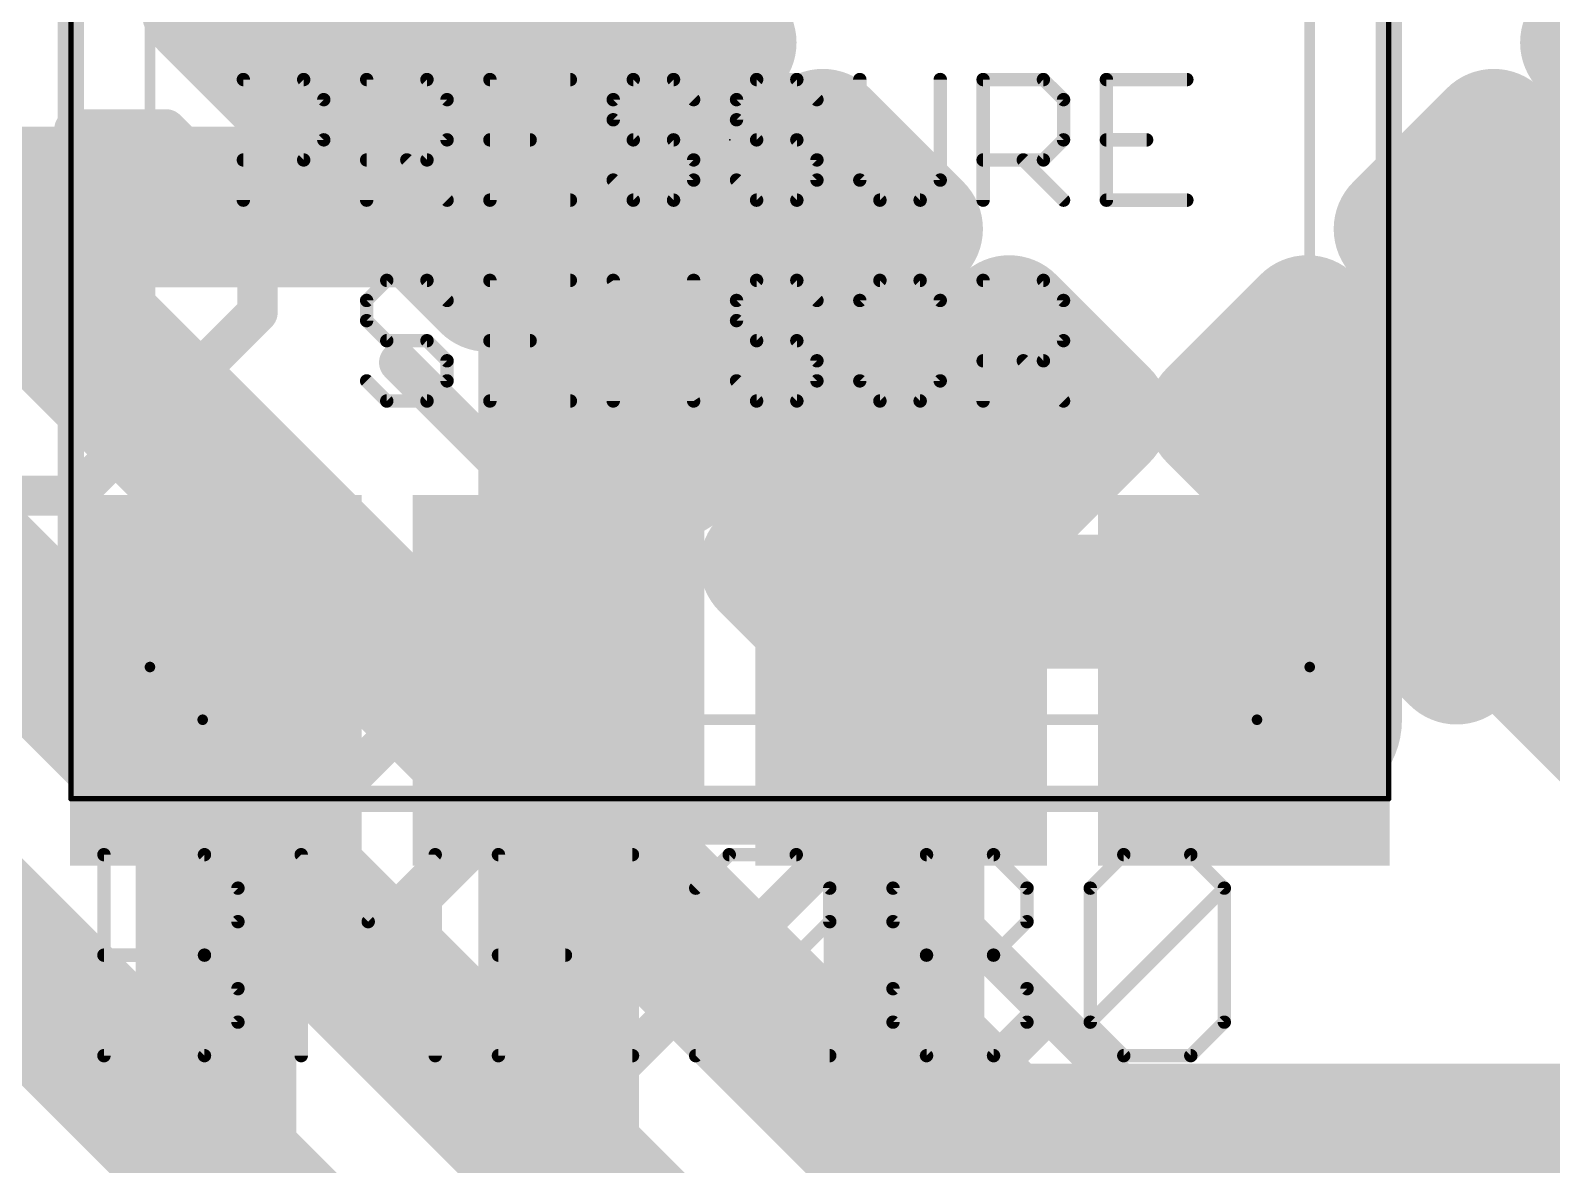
# Model space of a CAD drawing. Extents: x -6 to 101, y -9 to 20.
# Drawn here: x 15.666 to 18.551, y 4.965 to 7.117 of the extents above; entities that cross this region are included whole.
import ezdxf

# ---------------------------------------------------------------- set-up
doc = ezdxf.new("R2010")
doc.units = 0
for name, color, linetype in [('1', 22, 'CONTINUOUS'), ('16', 175, 'CONTINUOUS'), ('21', 253, 'CONTINUOUS'), ('22', 253, 'CONTINUOUS'), ('23', 7, 'CONTINUOUS'), ('26', 253, 'CONTINUOUS'), ('27', 253, 'CONTINUOUS'), ('29', 253, 'CONTINUOUS'), ('30', 253, 'CONTINUOUS'), ('31', 253, 'CONTINUOUS'), ('32', 253, 'CONTINUOUS'), ('39', 22, 'CONTINUOUS'), ('51', 253, 'CONTINUOUS'), ('52', 253, 'CONTINUOUS')]:
    doc.layers.add(name, color=color, linetype=linetype)

# ---------------------------------------------------------------- blocks, each defined once
blk = doc.blocks.new('RECT')
blk.add_solid([(-0.5, -0.5), (0.5, -0.5), (-0.5, 0.5), (0.5, 0.5)])
blk = doc.blocks.new('RECT144512X80512R50')
at = {"const_width": 0.1258}
blk.add_lwpolyline([(0.3887, -0.1258), (0.3887, 0.1258, 0.4142), (0.3258, 0.1887), (-0.3258, 0.1887, 0.4142), (-0.3887, 0.1258), (-0.3887, -0.1258, 0.4142), (-0.3258, -0.1887), (0.3258, -0.1887, 0.4142)], format="xyb", close=True, dxfattribs=at)
blk.add_solid([(-0.3512, -0.1512), (0.3512, -0.1512), (-0.3512, 0.1512), (0.3512, 0.1512)])
blk = doc.blocks.new('RECT112000X48000R50')
at = {"const_width": 0.075}
blk.add_lwpolyline([(0.3125, -0.075), (0.3125, 0.075, 0.4142), (0.275, 0.1125), (-0.275, 0.1125, 0.4142), (-0.3125, 0.075), (-0.3125, -0.075, 0.4142), (-0.275, -0.1125), (0.275, -0.1125, 0.4142)], format="xyb", close=True, dxfattribs=at)
blk.add_solid([(-0.2938, -0.0938), (0.2938, -0.0938), (-0.2938, 0.0938), (0.2938, 0.0938)])
blk = doc.blocks.new('RECT48000X112000R50')
at = {"const_width": 0.075}
blk.add_lwpolyline([(0.1125, -0.275), (0.1125, 0.275, 0.4142), (0.075, 0.3125), (-0.075, 0.3125, 0.4142), (-0.1125, 0.275), (-0.1125, -0.275, 0.4142), (-0.075, -0.3125), (0.075, -0.3125, 0.4142)], format="xyb", close=True, dxfattribs=at)
blk.add_solid([(-0.0938, -0.2938), (0.0938, -0.2938), (-0.0938, 0.2938), (0.0938, 0.2938)])
blk = doc.blocks.new('RECT80512X144512R50')
at = {"const_width": 0.1258}
blk.add_lwpolyline([(0.1887, -0.3258), (0.1887, 0.3258, 0.4142), (0.1258, 0.3887), (-0.1258, 0.3887, 0.4142), (-0.1887, 0.3258), (-0.1887, -0.3258, 0.4142), (-0.1258, -0.3887), (0.1258, -0.3887, 0.4142)], format="xyb", close=True, dxfattribs=at)
blk.add_solid([(-0.1512, -0.3512), (0.1512, -0.3512), (-0.1512, 0.3512), (0.1512, 0.3512)])

msp = doc.modelspace()

# ---------------------------------------------------------------- linework, layer by layer
at = {"layer": '1', "const_width": 0.3048}
for points in [[(16.4592, 6.7818), (15.3924, 6.7818)], [(16.6676, 6.5734), (16.4592, 6.7818)], [(16.6676, 5.8838), (16.6676, 6.5734)], [(16.0176, 5.8838), (16.0176, 3.8976)], [(16.6676, 5.8838), (16.6676, 2.5476)], [(17.3228, 5.8786), (17.3176, 5.8838)], [(17.3228, 5.1816), (17.3228, 5.8786)], [(17.5006, 5.0038), (17.3228, 5.1816)], [(19.5072, 5.0038), (17.5006, 5.0038)]]:
    msp.add_lwpolyline(points, dxfattribs=at)
at = {"layer": '1', "const_width": 0.1524}
for points in [[(16.5131, 6.8357, 1), (16.4053, 6.7279)], [(16.4592, 6.7056, 1), (16.4592, 6.858)], [(16.7438, 6.5734, 1), (16.5914, 6.5734)], [(16.6137, 6.5195, 1), (16.7215, 6.6273)], [(16.0938, 5.8838, 1), (15.9414, 5.8838)], [(16.7438, 5.8838, 1), (16.5914, 5.8838)], [(17.3715, 5.9377, 1), (17.2637, 5.8299)], [(17.399, 5.8786, 1), (17.2466, 5.8786)], [(17.2689, 5.8247, 1), (17.3767, 5.9325)], [(16.5914, 5.8838, 1), (16.7438, 5.8838)], [(17.3767, 5.2355, 1), (17.2689, 5.1277)], [(17.2466, 5.1816, 1), (17.399, 5.1816)], [(17.5006, 5.08, 1), (17.5006, 4.9276)], [(17.4467, 4.9499, 1), (17.5545, 5.0577)]]:
    msp.add_lwpolyline(points, format="xyb", dxfattribs=at)
at = {"layer": '16', "const_width": 0.3048}
for points in [[(18.5674, 7.3152), (18.9306, 6.952)], [(18.1864, 4.1148), (15.24, 7.0612)], [(17.9832, 3.6576), (14.7066, 6.9342)], [(17.78, 3.2004), (14.224, 6.7564)], [(18.5832, 6.5984), (19.873, 5.3086)], [(18.2297, 6.2449), (19.8705, 4.6041)]]:
    msp.add_lwpolyline(points, dxfattribs=at)
at = {"layer": '16', "const_width": 0.1524}
for points in [[(18.6371, 6.6523, 1), (18.5293, 6.5445)], [(18.2835, 6.2987, 1), (18.1758, 6.191)]]:
    msp.add_lwpolyline(points, format="xyb", dxfattribs=at)
at = {"layer": '21', "const_width": 0.05}
for points in [[(15.7426, 5.8088), (15.7426, 8.0088)], [(18.2426, 8.0088), (18.2426, 5.8588)], [(18.2426, 5.8588), (18.2426, 5.8088)], [(15.9426, 5.6588), (15.8926, 5.6588)], [(18.0926, 5.6588), (15.9426, 5.6588)]]:
    msp.add_lwpolyline(points, dxfattribs=at)
at = {"layer": '21'}
for points, const_width in [([(17.9426, 6.3088, 1), (17.9426, 6.5088, 1), (17.9426, 6.3088)], 0.05), ([(15.8926, 5.9088, 0.4142), (15.9926, 5.8088)], 0.02), ([(15.8976, 5.9088, 1), (15.8876, 5.9088)], 0.01), ([(17.9926, 5.8088, 0.4142), (18.0926, 5.9088)], 0.02), ([(18.0976, 5.9088, 1), (18.0876, 5.9088)], 0.01), ([(18.2551, 5.8588, 1), (18.2301, 5.8588)], 0.025), ([(18.2301, 5.8588, 1), (18.2551, 5.8588)], 0.025), ([(15.7426, 5.8088, 0.4142), (15.8926, 5.6588)], 0.05), ([(15.7551, 5.8088, 1), (15.7301, 5.8088)], 0.025), ([(18.0926, 5.6588, 0.4142), (18.2426, 5.8088)], 0.05), ([(18.2551, 5.8088, 1), (18.2301, 5.8088)], 0.025), ([(15.7301, 5.8088, 1), (15.7551, 5.8088)], 0.025), ([(15.9926, 5.8038, 1), (15.9926, 5.8138)], 0.01), ([(17.9926, 5.8138, 1), (17.9926, 5.8038)], 0.01), ([(18.2301, 5.8088, 1), (18.2551, 5.8088)], 0.025), ([(15.8926, 5.6713, 1), (15.8926, 5.6463)], 0.025), ([(15.8926, 5.6463, 1), (15.8926, 5.6713)], 0.025), ([(15.9426, 5.6713, 1), (15.9426, 5.6463)], 0.025), ([(15.9426, 5.6463, 1), (15.9426, 5.6713)], 0.025), ([(18.0926, 5.6713, 1), (18.0926, 5.6463)], 0.025), ([(18.0926, 5.6463, 1), (18.0926, 5.6713)], 0.025)]:
    msp.add_lwpolyline(points, format="xyb", dxfattribs=dict(at, const_width=const_width))
at = {"layer": '22', "const_width": 0.254}
msp.add_lwpolyline([(17.5933, 6.0327), (18.0175, 6.0327)], dxfattribs=at)
at = {"layer": '22', "const_width": 0.127}
for points in [[(17.5933, 6.0962, 1), (17.5933, 5.9692)], [(18.0175, 5.9692, 1), (18.0175, 6.0962)]]:
    msp.add_lwpolyline(points, format="xyb", dxfattribs=at)
at = {"layer": '23'}
msp.add_point((16.9926, 6.9088), dxfattribs=at)
at = {"layer": '26', "const_width": 0.0381}
for points in [[(15.7492, 6.948, 1), (15.7492, 6.9099)], [(15.9364, 6.9424, 1), (15.9095, 6.9155)], [(15.923, 6.9099, 1), (15.923, 6.948)], [(16.1158, 6.7552, 1), (16.0777, 6.7552)], [(16.0833, 6.7417, 1), (16.1102, 6.7686)], [(15.7357, 6.5679, 1), (15.7627, 6.5949)], [(16.1102, 6.5679, 1), (16.0833, 6.5949)], [(16.0777, 6.5814, 1), (16.1158, 6.5814)], [(16.3788, 6.5001, 1), (16.3518, 6.4731)], [(15.7357, 6.2473, 1), (15.7627, 6.2204)], [(15.7492, 6.2148, 1), (15.7492, 6.2529)], [(16.7263, 6.1256, 1), (16.6994, 6.1525)], [(16.6994, 6.1256, 1), (16.7263, 6.1525)], [(16.2919, 6.0656, 1), (16.2649, 6.0387)], [(15.8575, 5.9788, 1), (15.8305, 5.9518)], [(16.9136, 5.9574, 1), (16.8755, 5.9574)], [(16.908, 5.9439, 1), (16.881, 5.9709)], [(16.4387, 5.8649, 1), (16.4657, 5.8919)], [(16.1781, 5.6312, 1), (16.205, 5.6043)], [(16.1781, 5.6043, 1), (16.205, 5.6312)], [(16.8945, 5.6289, 1), (16.8945, 5.5908)], [(16.8755, 5.6099, 1), (16.9136, 5.6099)], [(17.2555, 5.5964, 1), (17.2286, 5.6233)], [(17.242, 5.5908, 1), (17.242, 5.6289)], [(16.3597, 5.4496, 1), (16.3867, 5.4226)], [(17.4372, 5.4416, 1), (17.4103, 5.4147)], [(17.611, 5.2409, 1), (17.584, 5.2679)], [(16.7073, 5.102, 1), (16.7342, 5.0751)], [(17.7578, 5.0672, 1), (17.7847, 5.0941)]]:
    msp.add_lwpolyline(points, format="xyb", dxfattribs=at)
at = {"layer": '26', "const_width": 0.0762}
for points in [[(15.7492, 6.9289), (15.923, 6.9289)], [(15.923, 6.9289), (16.0967, 6.7552)], [(15.5754, 6.7552), (15.7492, 6.5814)], [(16.0967, 6.7552), (16.0967, 6.5814)], [(16.0967, 6.5814), (15.7492, 6.2339)], [(16.3653, 6.4866), (16.7128, 6.1391)], [(15.7492, 6.2339), (15.5754, 6.2339)], [(16.7128, 6.1391), (16.1915, 5.6178)], [(16.4522, 5.8784), (16.2784, 6.0522)], [(16.1915, 5.6178), (15.844, 5.9653)], [(16.8945, 5.9574), (16.3732, 5.4361)], [(16.8945, 5.6099), (16.8945, 5.9574)], [(16.7207, 5.0886), (17.242, 5.6099)], [(17.242, 5.6099), (16.8945, 5.6099)], [(17.7713, 5.0806), (17.4237, 5.4282)], [(17.0762, 4.7331), (17.5975, 5.2544)]]:
    msp.add_lwpolyline(points, dxfattribs=at)
at = {"layer": '27', "const_width": 0.0254}
for points in [[(15.8053, 5.1715), (15.8053, 5.5528)], [(15.8053, 5.5528), (15.996, 5.5528)], [(15.996, 5.5528), (16.0595, 5.4893)], [(16.1795, 5.1715), (16.1795, 5.5528)], [(16.1795, 5.5528), (16.3066, 5.4257)], [(16.3066, 5.4257), (16.4337, 5.5528)], [(16.4337, 5.5528), (16.4337, 5.1715)], [(16.8079, 5.5528), (16.5537, 5.5528)], [(16.5537, 5.5528), (16.5537, 5.1715)], [(16.9915, 5.5528), (16.9279, 5.4893)], [(17.1186, 5.5528), (16.9915, 5.5528)], [(17.1821, 5.4893), (17.1186, 5.5528)], [(17.3021, 5.4893), (17.3657, 5.5528)], [(17.3657, 5.5528), (17.4928, 5.5528)], [(17.4928, 5.5528), (17.5563, 5.4893)], [(17.6763, 5.4893), (17.7399, 5.5528)], [(17.7399, 5.5528), (17.867, 5.5528)], [(17.867, 5.5528), (17.9305, 5.4893)], [(16.0595, 5.4893), (16.0595, 5.4257)], [(17.1821, 5.4257), (17.1821, 5.4893)], [(17.3021, 5.4257), (17.3021, 5.4893)], [(17.5563, 5.4893), (17.5563, 5.4257)], [(17.6763, 5.2351), (17.6763, 5.4893)], [(17.6763, 5.2351), (17.9305, 5.4893)], [(17.9305, 5.4893), (17.9305, 5.2351)], [(16.0595, 5.4257), (15.996, 5.3622)], [(16.9279, 5.1715), (17.1821, 5.4257)], [(17.3657, 5.3622), (17.3021, 5.4257)], [(17.5563, 5.4257), (17.4928, 5.3622)], [(15.8053, 5.3622), (15.996, 5.3622)], [(15.996, 5.3622), (16.0595, 5.2986)], [(16.5537, 5.3622), (16.6808, 5.3622)], [(17.3021, 5.2986), (17.3657, 5.3622)], [(17.3657, 5.3622), (17.4928, 5.3622)], [(17.4928, 5.3622), (17.5563, 5.2986)], [(16.0595, 5.2986), (16.0595, 5.2351)], [(17.3021, 5.2351), (17.3021, 5.2986)], [(17.5563, 5.2986), (17.5563, 5.2351)], [(16.0595, 5.2351), (15.996, 5.1715)], [(17.3657, 5.1715), (17.3021, 5.2351)], [(17.5563, 5.2351), (17.4928, 5.1715)], [(17.7399, 5.1715), (17.6763, 5.2351)], [(17.9305, 5.2351), (17.867, 5.1715)], [(15.996, 5.1715), (15.8053, 5.1715)], [(16.5537, 5.1715), (16.8079, 5.1715)], [(17.1821, 5.1715), (16.9279, 5.1715)], [(17.4928, 5.1715), (17.3657, 5.1715)], [(17.867, 5.1715), (17.7399, 5.1715)]]:
    msp.add_lwpolyline(points, dxfattribs=at)
at = {"layer": '27', "const_width": 0.0127}
for points in [[(15.8053, 5.5592, 1), (15.8053, 5.5465)], [(15.8117, 5.5528, 1), (15.799, 5.5528)], [(16.0005, 5.5573, 1), (15.9915, 5.5483)], [(15.996, 5.5465, 1), (15.996, 5.5592)], [(16.184, 5.5573, 1), (16.175, 5.5483)], [(16.1859, 5.5528, 1), (16.1732, 5.5528)], [(16.4401, 5.5528, 1), (16.4274, 5.5528)], [(16.4382, 5.5483, 1), (16.4292, 5.5573)], [(16.5537, 5.5592, 1), (16.5537, 5.5465)], [(16.5601, 5.5528, 1), (16.5474, 5.5528)], [(16.8079, 5.5465, 1), (16.8079, 5.5592)], [(16.9915, 5.5592, 1), (16.9915, 5.5465)], [(16.996, 5.5483, 1), (16.987, 5.5573)], [(17.1231, 5.5573, 1), (17.1141, 5.5483)], [(17.1186, 5.5465, 1), (17.1186, 5.5592)], [(17.3657, 5.5592, 1), (17.3657, 5.5465)], [(17.3702, 5.5483, 1), (17.3612, 5.5573)], [(17.4973, 5.5573, 1), (17.4883, 5.5483)], [(17.4928, 5.5465, 1), (17.4928, 5.5592)], [(17.7399, 5.5592, 1), (17.7399, 5.5465)], [(17.7444, 5.5483, 1), (17.7354, 5.5573)], [(17.8715, 5.5573, 1), (17.8625, 5.5483)], [(17.867, 5.5465, 1), (17.867, 5.5592)], [(16.0659, 5.4893, 1), (16.0532, 5.4893)], [(16.055, 5.4848, 1), (16.064, 5.4938)], [(16.9234, 5.4938, 1), (16.9324, 5.4848)], [(17.1885, 5.4893, 1), (17.1758, 5.4893)], [(17.1776, 5.4848, 1), (17.1866, 5.4938)], [(17.3085, 5.4893, 1), (17.2958, 5.4893)], [(17.2976, 5.4938, 1), (17.3066, 5.4848)], [(17.5627, 5.4893, 1), (17.55, 5.4893)], [(17.5519, 5.4848, 1), (17.5608, 5.4938)], [(17.6718, 5.4938, 1), (17.6808, 5.4848)], [(17.6827, 5.4893, 1), (17.67, 5.4893)], [(17.9369, 5.4893, 1), (17.9242, 5.4893)], [(17.935, 5.4848, 1), (17.9261, 5.4938)], [(17.9261, 5.4848, 1), (17.935, 5.4938)], [(16.0532, 5.4257, 1), (16.0659, 5.4257)], [(16.064, 5.4212, 1), (16.055, 5.4302)], [(16.3021, 5.4302, 1), (16.3111, 5.4212)], [(16.3021, 5.4212, 1), (16.3111, 5.4302)], [(17.1758, 5.4257, 1), (17.1885, 5.4257)], [(17.1866, 5.4212, 1), (17.1776, 5.4302)], [(17.3066, 5.4302, 1), (17.2976, 5.4212)], [(17.2958, 5.4257, 1), (17.3085, 5.4257)], [(17.55, 5.4257, 1), (17.5627, 5.4257)], [(17.5608, 5.4212, 1), (17.5519, 5.4302)], [(15.8053, 5.3685, 1), (15.8053, 5.3558)], [(16.0005, 5.3667, 1), (15.9915, 5.3577)], [(15.9915, 5.3667, 1), (16.0005, 5.3577)], [(15.996, 5.3558, 1), (15.996, 5.3685)], [(16.5537, 5.3685, 1), (16.5537, 5.3558)], [(16.6808, 5.3558, 1), (16.6808, 5.3685)], [(17.3657, 5.3685, 1), (17.3657, 5.3558)], [(17.3702, 5.3577, 1), (17.3612, 5.3667)], [(17.3612, 5.3577, 1), (17.3702, 5.3667)], [(17.4973, 5.3667, 1), (17.4883, 5.3577)], [(17.4883, 5.3667, 1), (17.4973, 5.3577)], [(17.4928, 5.3558, 1), (17.4928, 5.3685)], [(16.0659, 5.2986, 1), (16.0532, 5.2986)], [(16.055, 5.2941, 1), (16.064, 5.3031)], [(17.3085, 5.2986, 1), (17.2958, 5.2986)], [(17.2976, 5.3031, 1), (17.3066, 5.2941)], [(17.5627, 5.2986, 1), (17.55, 5.2986)], [(17.5519, 5.2941, 1), (17.5608, 5.3031)], [(16.0532, 5.2351, 1), (16.0659, 5.2351)], [(16.064, 5.2306, 1), (16.055, 5.2395)], [(17.3066, 5.2395, 1), (17.2976, 5.2306)], [(17.2958, 5.2351, 1), (17.3085, 5.2351)], [(17.55, 5.2351, 1), (17.5627, 5.2351)], [(17.5608, 5.2306, 1), (17.5519, 5.2395)], [(17.6808, 5.2395, 1), (17.6718, 5.2306)], [(17.6718, 5.2395, 1), (17.6808, 5.2306)], [(17.67, 5.2351, 1), (17.6827, 5.2351)], [(17.9242, 5.2351, 1), (17.9369, 5.2351)], [(17.935, 5.2306, 1), (17.9261, 5.2395)], [(15.8053, 5.1779, 1), (15.8053, 5.1651)], [(15.799, 5.1715, 1), (15.8117, 5.1715)], [(15.9915, 5.176, 1), (16.0005, 5.167)], [(15.996, 5.1651, 1), (15.996, 5.1779)], [(16.1732, 5.1715, 1), (16.1859, 5.1715)], [(16.4274, 5.1715, 1), (16.4401, 5.1715)], [(16.5537, 5.1779, 1), (16.5537, 5.1651)], [(16.5474, 5.1715, 1), (16.5601, 5.1715)], [(16.8079, 5.1651, 1), (16.8079, 5.1779)], [(16.9279, 5.1779, 1), (16.9279, 5.1651)], [(16.9234, 5.176, 1), (16.9324, 5.167)], [(17.1821, 5.1651, 1), (17.1821, 5.1779)], [(17.3657, 5.1779, 1), (17.3657, 5.1651)], [(17.3612, 5.167, 1), (17.3702, 5.176)], [(17.4883, 5.176, 1), (17.4973, 5.167)], [(17.4928, 5.1651, 1), (17.4928, 5.1779)], [(17.7399, 5.1779, 1), (17.7399, 5.1651)], [(17.7354, 5.167, 1), (17.7444, 5.176)], [(17.8625, 5.176, 1), (17.8715, 5.167)], [(17.867, 5.1651, 1), (17.867, 5.1779)]]:
    msp.add_lwpolyline(points, format="xyb", dxfattribs=at)
at = {"layer": '39', "const_width": 0.01}
for points in [[(15.7426, 5.6588), (15.7426, 8.1588)], [(18.2426, 8.1588), (18.2426, 5.6588)], [(18.2426, 5.6588), (15.7426, 5.6588)]]:
    msp.add_lwpolyline(points, dxfattribs=at)
at = {"layer": '39', "const_width": 0.005}
for points in [[(15.7426, 5.6613, 1), (15.7426, 5.6563)], [(15.7401, 5.6588, 1), (15.7451, 5.6588)], [(18.2401, 5.6588, 1), (18.2451, 5.6588)], [(18.2426, 5.6563, 1), (18.2426, 5.6613)]]:
    msp.add_lwpolyline(points, format="xyb", dxfattribs=at)
at = {"layer": '51'}
for points, const_width in [([(15.8926, 7.9088), (15.8926, 5.9088)], 0.02), ([(18.0926, 5.9088), (18.0926, 7.9088)], 0.02), ([(16.0698, 6.7945), (16.0698, 7.0233)], 0.0254), ([(16.0698, 7.0233), (16.1842, 7.0233)], 0.0254), ([(16.1842, 7.0233), (16.2223, 6.9852)], 0.0254), ([(16.3037, 6.7945), (16.3037, 7.0233)], 0.0254), ([(16.3037, 7.0233), (16.4181, 7.0233)], 0.0254), ([(16.4181, 7.0233), (16.4562, 6.9852)], 0.0254), ([(16.6901, 7.0233), (16.5375, 7.0233)], 0.0254), ([(16.5375, 7.0233), (16.5375, 6.7945)], 0.0254), ([(16.8095, 7.0233), (16.7714, 6.9852)], 0.0254), ([(16.8858, 7.0233), (16.8095, 7.0233)], 0.0254), ([(16.9239, 6.9852), (16.8858, 7.0233)], 0.0254), ([(17.0434, 7.0233), (17.0053, 6.9852)], 0.0254), ([(17.1197, 7.0233), (17.0434, 7.0233)], 0.0254), ([(17.1578, 6.9852), (17.1197, 7.0233)], 0.0254), ([(17.2392, 7.0233), (17.2392, 6.8326)], 0.0254), ([(17.3917, 6.8326), (17.3917, 7.0233)], 0.0254), ([(17.4731, 6.7945), (17.4731, 7.0233)], 0.0254), ([(17.4731, 7.0233), (17.5874, 7.0233)], 0.0254), ([(17.5874, 7.0233), (17.6256, 6.9852)], 0.0254), ([(17.8595, 7.0233), (17.7069, 7.0233)], 0.0254), ([(17.7069, 7.0233), (17.7069, 6.7945)], 0.0254), ([(16.2223, 6.9852), (16.2223, 6.9089)], 0.0254), ([(16.4562, 6.9852), (16.4562, 6.9089)], 0.0254), ([(16.7714, 6.9852), (16.7714, 6.947)], 0.0254), ([(17.0053, 6.9852), (17.0053, 6.947)], 0.0254), ([(17.6256, 6.9852), (17.6256, 6.9089)], 0.0254), ([(16.7714, 6.947), (16.8095, 6.9089)], 0.0254), ([(17.0053, 6.947), (17.0434, 6.9089)], 0.0254), ([(16.2223, 6.9089), (16.1842, 6.8708)], 0.0254), ([(16.4562, 6.9089), (16.4181, 6.8708)], 0.0254), ([(16.5375, 6.9089), (16.6138, 6.9089)], 0.0254), ([(16.8095, 6.9089), (16.8858, 6.9089)], 0.0254), ([(16.8858, 6.9089), (16.9239, 6.8708)], 0.0254), ([(17.0434, 6.9089), (17.1197, 6.9089)], 0.0254), ([(17.1197, 6.9089), (17.1578, 6.8708)], 0.0254), ([(17.6256, 6.9089), (17.5874, 6.8708)], 0.0254), ([(17.7069, 6.9089), (17.7832, 6.9089)], 0.0254), ([(16.1842, 6.8708), (16.0698, 6.8708)], 0.0254), ([(16.4181, 6.8708), (16.3037, 6.8708)], 0.0254), ([(16.3799, 6.8708), (16.4562, 6.7945)], 0.0254), ([(16.9239, 6.8708), (16.9239, 6.8326)], 0.0254), ([(17.1578, 6.8708), (17.1578, 6.8326)], 0.0254), ([(17.5874, 6.8708), (17.4731, 6.8708)], 0.0254), ([(17.5493, 6.8708), (17.6256, 6.7945)], 0.0254), ([(16.8095, 6.7945), (16.7714, 6.8326)], 0.0254), ([(16.9239, 6.8326), (16.8858, 6.7945)], 0.0254), ([(17.0434, 6.7945), (17.0053, 6.8326)], 0.0254), ([(17.1578, 6.8326), (17.1197, 6.7945)], 0.0254), ([(17.2392, 6.8326), (17.2773, 6.7945)], 0.0254), ([(17.3536, 6.7945), (17.3917, 6.8326)], 0.0254), ([(16.5375, 6.7945), (16.6901, 6.7945)], 0.0254), ([(16.8858, 6.7945), (16.8095, 6.7945)], 0.0254), ([(17.1197, 6.7945), (17.0434, 6.7945)], 0.0254), ([(17.2773, 6.7945), (17.3536, 6.7945)], 0.0254), ([(17.7069, 6.7945), (17.8595, 6.7945)], 0.0254), ([(16.3418, 6.6423), (16.3037, 6.6042)], 0.0254), ([(16.4181, 6.6423), (16.3418, 6.6423)], 0.0254), ([(16.4562, 6.6042), (16.4181, 6.6423)], 0.0254), ([(16.6901, 6.6423), (16.5375, 6.6423)], 0.0254), ([(16.5375, 6.6423), (16.5375, 6.4135)], 0.0254), ([(16.7714, 6.4135), (16.7714, 6.6423)], 0.0254), ([(16.7714, 6.6423), (16.9239, 6.4135)], 0.0254), ([(16.9239, 6.4135), (16.9239, 6.6423)], 0.0254), ([(17.0434, 6.6423), (17.0053, 6.6042)], 0.0254), ([(17.1197, 6.6423), (17.0434, 6.6423)], 0.0254), ([(17.1578, 6.6042), (17.1197, 6.6423)], 0.0254), ([(17.2773, 6.6423), (17.2392, 6.6042)], 0.0254), ([(17.3536, 6.6423), (17.2773, 6.6423)], 0.0254), ([(17.3917, 6.6042), (17.3536, 6.6423)], 0.0254), ([(17.4731, 6.4135), (17.4731, 6.6423)], 0.0254), ([(17.4731, 6.6423), (17.5874, 6.6423)], 0.0254), ([(17.5874, 6.6423), (17.6256, 6.6042)], 0.0254), ([(16.3037, 6.6042), (16.3037, 6.566)], 0.0254), ([(17.0053, 6.6042), (17.0053, 6.566)], 0.0254), ([(17.2392, 6.6042), (17.2392, 6.4516)], 0.0254), ([(17.3917, 6.4516), (17.3917, 6.6042)], 0.0254), ([(17.6256, 6.6042), (17.6256, 6.5279)], 0.0254), ([(16.3037, 6.566), (16.3418, 6.5279)], 0.0254), ([(17.0053, 6.566), (17.0434, 6.5279)], 0.0254), ([(16.3418, 6.5279), (16.4181, 6.5279)], 0.0254), ([(16.4181, 6.5279), (16.4562, 6.4898)], 0.0254), ([(16.5375, 6.5279), (16.6138, 6.5279)], 0.0254), ([(17.0434, 6.5279), (17.1197, 6.5279)], 0.0254), ([(17.1197, 6.5279), (17.1578, 6.4898)], 0.0254), ([(17.6256, 6.5279), (17.5874, 6.4898)], 0.0254), ([(16.4562, 6.4898), (16.4562, 6.4516)], 0.0254), ([(17.1578, 6.4898), (17.1578, 6.4516)], 0.0254), ([(17.5874, 6.4898), (17.4731, 6.4898)], 0.0254), ([(17.5493, 6.4898), (17.6256, 6.4135)], 0.0254), ([(16.3418, 6.4135), (16.3037, 6.4516)], 0.0254), ([(16.4562, 6.4516), (16.4181, 6.4135)], 0.0254), ([(17.0434, 6.4135), (17.0053, 6.4516)], 0.0254), ([(17.1578, 6.4516), (17.1197, 6.4135)], 0.0254), ([(17.2392, 6.4516), (17.2773, 6.4135)], 0.0254), ([(17.3536, 6.4135), (17.3917, 6.4516)], 0.0254), ([(16.4181, 6.4135), (16.3418, 6.4135)], 0.0254), ([(16.5375, 6.4135), (16.6901, 6.4135)], 0.0254), ([(17.1197, 6.4135), (17.0434, 6.4135)], 0.0254), ([(17.2773, 6.4135), (17.3536, 6.4135)], 0.0254), ([(15.9926, 5.8088), (17.9926, 5.8088)], 0.02)]:
    msp.add_lwpolyline(points, dxfattribs=dict(at, const_width=const_width))
for points, const_width in [([(16.0761, 7.0233, 1), (16.0634, 7.0233)], 0.0127), ([(16.0698, 7.0296, 1), (16.0698, 7.0169)], 0.0127), ([(16.1887, 7.0278, 1), (16.1797, 7.0188)], 0.0127), ([(16.1842, 7.0169, 1), (16.1842, 7.0296)], 0.0127), ([(16.31, 7.0233, 1), (16.2973, 7.0233)], 0.0127), ([(16.3037, 7.0296, 1), (16.3037, 7.0169)], 0.0127), ([(16.4225, 7.0278, 1), (16.4136, 7.0188)], 0.0127), ([(16.4181, 7.0169, 1), (16.4181, 7.0296)], 0.0127), ([(16.5375, 7.0296, 1), (16.5375, 7.0169)], 0.0127), ([(16.5439, 7.0233, 1), (16.5312, 7.0233)], 0.0127), ([(16.6901, 7.0169, 1), (16.6901, 7.0296)], 0.0127), ([(16.8095, 7.0296, 1), (16.8095, 7.0169)], 0.0127), ([(16.814, 7.0188, 1), (16.8051, 7.0278)], 0.0127), ([(16.8903, 7.0278, 1), (16.8813, 7.0188)], 0.0127), ([(16.8858, 7.0169, 1), (16.8858, 7.0296)], 0.0127), ([(17.0434, 7.0296, 1), (17.0434, 7.0169)], 0.0127), ([(17.0479, 7.0188, 1), (17.0389, 7.0278)], 0.0127), ([(17.1242, 7.0278, 1), (17.1152, 7.0188)], 0.0127), ([(17.1197, 7.0169, 1), (17.1197, 7.0296)], 0.0127), ([(17.2455, 7.0233, 1), (17.2328, 7.0233)], 0.0127), ([(17.3981, 7.0233, 1), (17.3853, 7.0233)], 0.0127), ([(17.4794, 7.0233, 1), (17.4667, 7.0233)], 0.0127), ([(17.4731, 7.0296, 1), (17.4731, 7.0169)], 0.0127), ([(17.5919, 7.0278, 1), (17.583, 7.0188)], 0.0127), ([(17.5874, 7.0169, 1), (17.5874, 7.0296)], 0.0127), ([(17.7069, 7.0296, 1), (17.7069, 7.0169)], 0.0127), ([(17.7133, 7.0233, 1), (17.7006, 7.0233)], 0.0127), ([(17.8595, 7.0169, 1), (17.8595, 7.0296)], 0.0127), ([(16.2287, 6.9852, 1), (16.216, 6.9852)], 0.0127), ([(16.2178, 6.9807, 1), (16.2268, 6.9897)], 0.0127), ([(16.4625, 6.9852, 1), (16.4498, 6.9852)], 0.0127), ([(16.4517, 6.9807, 1), (16.4607, 6.9897)], 0.0127), ([(16.7669, 6.9897, 1), (16.7759, 6.9807)], 0.0127), ([(16.7778, 6.9852, 1), (16.7651, 6.9852)], 0.0127), ([(16.9195, 6.9807, 1), (16.9284, 6.9897)], 0.0127), ([(17.0116, 6.9852, 1), (16.9989, 6.9852)], 0.0127), ([(17.0008, 6.9897, 1), (17.0098, 6.9807)], 0.0127), ([(17.1533, 6.9807, 1), (17.1623, 6.9897)], 0.0127), ([(17.6319, 6.9852, 1), (17.6192, 6.9852)], 0.0127), ([(17.6211, 6.9807, 1), (17.6301, 6.9897)], 0.0127), ([(16.7759, 6.9515, 1), (16.7669, 6.9425)], 0.0127), ([(17.0098, 6.9515, 1), (17.0008, 6.9425)], 0.0127), ([(16.7651, 6.947, 1), (16.7778, 6.947)], 0.0127), ([(16.9989, 6.947, 1), (17.0116, 6.947)], 0.0127), ([(16.216, 6.9089, 1), (16.2287, 6.9089)], 0.0127), ([(16.2268, 6.9044, 1), (16.2178, 6.9134)], 0.0127), ([(16.4498, 6.9089, 1), (16.4625, 6.9089)], 0.0127), ([(16.4607, 6.9044, 1), (16.4517, 6.9134)], 0.0127), ([(16.5375, 6.9152, 1), (16.5375, 6.9025)], 0.0127), ([(16.6138, 6.9025, 1), (16.6138, 6.9152)], 0.0127), ([(16.8095, 6.9152, 1), (16.8095, 6.9025)], 0.0127), ([(16.8051, 6.9044, 1), (16.814, 6.9134)], 0.0127), ([(16.8903, 6.9134, 1), (16.8813, 6.9044)], 0.0127), ([(16.8858, 6.9025, 1), (16.8858, 6.9152)], 0.0127), ([(17.0434, 6.9152, 1), (17.0434, 6.9025)], 0.0127), ([(17.0389, 6.9044, 1), (17.0479, 6.9134)], 0.0127), ([(17.1242, 6.9134, 1), (17.1152, 6.9044)], 0.0127), ([(17.1197, 6.9025, 1), (17.1197, 6.9152)], 0.0127), ([(17.6192, 6.9089, 1), (17.6319, 6.9089)], 0.0127), ([(17.6301, 6.9044, 1), (17.6211, 6.9134)], 0.0127), ([(17.7069, 6.9152, 1), (17.7069, 6.9025)], 0.0127), ([(17.7832, 6.9025, 1), (17.7832, 6.9152)], 0.0127), ([(16.0698, 6.8771, 1), (16.0698, 6.8644)], 0.0127), ([(16.1797, 6.8753, 1), (16.1887, 6.8663)], 0.0127), ([(16.1842, 6.8644, 1), (16.1842, 6.8771)], 0.0127), ([(16.3037, 6.8771, 1), (16.3037, 6.8644)], 0.0127), ([(16.3844, 6.8753, 1), (16.3754, 6.8663)], 0.0127), ([(16.4136, 6.8753, 1), (16.4225, 6.8663)], 0.0127), ([(16.4181, 6.8644, 1), (16.4181, 6.8771)], 0.0127), ([(16.9303, 6.8708, 1), (16.9176, 6.8708)], 0.0127), ([(16.9195, 6.8663, 1), (16.9284, 6.8753)], 0.0127), ([(17.1642, 6.8708, 1), (17.1515, 6.8708)], 0.0127), ([(17.1533, 6.8663, 1), (17.1623, 6.8753)], 0.0127), ([(17.4731, 6.8771, 1), (17.4731, 6.8644)], 0.0127), ([(17.5538, 6.8753, 1), (17.5448, 6.8663)], 0.0127), ([(17.583, 6.8753, 1), (17.5919, 6.8663)], 0.0127), ([(17.5874, 6.8644, 1), (17.5874, 6.8771)], 0.0127), ([(16.7759, 6.8371, 1), (16.7669, 6.8281)], 0.0127), ([(16.9176, 6.8326, 1), (16.9303, 6.8326)], 0.0127), ([(16.9284, 6.8281, 1), (16.9195, 6.8371)], 0.0127), ([(17.0098, 6.8371, 1), (17.0008, 6.8281)], 0.0127), ([(17.1515, 6.8326, 1), (17.1642, 6.8326)], 0.0127), ([(17.1623, 6.8281, 1), (17.1533, 6.8371)], 0.0127), ([(17.2437, 6.8371, 1), (17.2347, 6.8281)], 0.0127), ([(17.2328, 6.8326, 1), (17.2455, 6.8326)], 0.0127), ([(17.3853, 6.8326, 1), (17.3981, 6.8326)], 0.0127), ([(17.3962, 6.8281, 1), (17.3872, 6.8371)], 0.0127), ([(16.0634, 6.7945, 1), (16.0761, 6.7945)], 0.0127), ([(16.2973, 6.7945, 1), (16.31, 6.7945)], 0.0127), ([(16.4517, 6.79, 1), (16.4607, 6.799)], 0.0127), ([(16.5375, 6.8009, 1), (16.5375, 6.7881)], 0.0127), ([(16.5312, 6.7945, 1), (16.5439, 6.7945)], 0.0127), ([(16.6901, 6.7881, 1), (16.6901, 6.8009)], 0.0127), ([(16.8095, 6.8009, 1), (16.8095, 6.7881)], 0.0127), ([(16.8051, 6.79, 1), (16.814, 6.799)], 0.0127), ([(16.8813, 6.799, 1), (16.8903, 6.79)], 0.0127), ([(16.8858, 6.7881, 1), (16.8858, 6.8009)], 0.0127), ([(17.0434, 6.8009, 1), (17.0434, 6.7881)], 0.0127), ([(17.0389, 6.79, 1), (17.0479, 6.799)], 0.0127), ([(17.1152, 6.799, 1), (17.1242, 6.79)], 0.0127), ([(17.1197, 6.7881, 1), (17.1197, 6.8009)], 0.0127), ([(17.2773, 6.8009, 1), (17.2773, 6.7881)], 0.0127), ([(17.2728, 6.79, 1), (17.2818, 6.799)], 0.0127), ([(17.3491, 6.799, 1), (17.3581, 6.79)], 0.0127), ([(17.3536, 6.7881, 1), (17.3536, 6.8009)], 0.0127), ([(17.4667, 6.7945, 1), (17.4794, 6.7945)], 0.0127), ([(17.6211, 6.79, 1), (17.6301, 6.799)], 0.0127), ([(17.7069, 6.8009, 1), (17.7069, 6.7881)], 0.0127), ([(17.7006, 6.7945, 1), (17.7133, 6.7945)], 0.0127), ([(17.8595, 6.7881, 1), (17.8595, 6.8009)], 0.0127), ([(16.3418, 6.6486, 1), (16.3418, 6.6359)], 0.0127), ([(16.3463, 6.6378, 1), (16.3373, 6.6468)], 0.0127), ([(16.4225, 6.6468, 1), (16.4136, 6.6378)], 0.0127), ([(16.4181, 6.6359, 1), (16.4181, 6.6486)], 0.0127), ([(16.5375, 6.6486, 1), (16.5375, 6.6359)], 0.0127), ([(16.5439, 6.6423, 1), (16.5312, 6.6423)], 0.0127), ([(16.6901, 6.6359, 1), (16.6901, 6.6486)], 0.0127), ([(16.7767, 6.6458, 1), (16.7661, 6.6388)], 0.0127), ([(16.7778, 6.6423, 1), (16.7651, 6.6423)], 0.0127), ([(16.9303, 6.6423, 1), (16.9176, 6.6423)], 0.0127), ([(17.0434, 6.6486, 1), (17.0434, 6.6359)], 0.0127), ([(17.0479, 6.6378, 1), (17.0389, 6.6468)], 0.0127), ([(17.1242, 6.6468, 1), (17.1152, 6.6378)], 0.0127), ([(17.1197, 6.6359, 1), (17.1197, 6.6486)], 0.0127), ([(17.2773, 6.6486, 1), (17.2773, 6.6359)], 0.0127), ([(17.2818, 6.6378, 1), (17.2728, 6.6468)], 0.0127), ([(17.3581, 6.6468, 1), (17.3491, 6.6378)], 0.0127), ([(17.3536, 6.6359, 1), (17.3536, 6.6486)], 0.0127), ([(17.4794, 6.6423, 1), (17.4667, 6.6423)], 0.0127), ([(17.4731, 6.6486, 1), (17.4731, 6.6359)], 0.0127), ([(17.5919, 6.6468, 1), (17.583, 6.6378)], 0.0127), ([(17.5874, 6.6359, 1), (17.5874, 6.6486)], 0.0127), ([(16.31, 6.6042, 1), (16.2973, 6.6042)], 0.0127), ([(16.2992, 6.6087, 1), (16.3081, 6.5997)], 0.0127), ([(16.4517, 6.5997, 1), (16.4607, 6.6087)], 0.0127), ([(17.0116, 6.6042, 1), (16.9989, 6.6042)], 0.0127), ([(17.0008, 6.6087, 1), (17.0098, 6.5997)], 0.0127), ([(17.1533, 6.5997, 1), (17.1623, 6.6087)], 0.0127), ([(17.2455, 6.6042, 1), (17.2328, 6.6042)], 0.0127), ([(17.2347, 6.6087, 1), (17.2437, 6.5997)], 0.0127), ([(17.3981, 6.6042, 1), (17.3853, 6.6042)], 0.0127), ([(17.3872, 6.5997, 1), (17.3962, 6.6087)], 0.0127), ([(17.6319, 6.6042, 1), (17.6192, 6.6042)], 0.0127), ([(17.6211, 6.5997, 1), (17.6301, 6.6087)], 0.0127), ([(16.2973, 6.566, 1), (16.31, 6.566)], 0.0127), ([(16.3081, 6.5705, 1), (16.2992, 6.5615)], 0.0127), ([(16.9989, 6.566, 1), (17.0116, 6.566)], 0.0127), ([(17.0098, 6.5705, 1), (17.0008, 6.5615)], 0.0127), ([(16.3418, 6.5342, 1), (16.3418, 6.5215)], 0.0127), ([(16.3373, 6.5234, 1), (16.3463, 6.5324)], 0.0127), ([(16.4225, 6.5324, 1), (16.4136, 6.5234)], 0.0127), ([(16.4181, 6.5215, 1), (16.4181, 6.5342)], 0.0127), ([(16.5375, 6.5342, 1), (16.5375, 6.5215)], 0.0127), ([(16.6138, 6.5215, 1), (16.6138, 6.5342)], 0.0127), ([(17.0434, 6.5342, 1), (17.0434, 6.5215)], 0.0127), ([(17.0389, 6.5234, 1), (17.0479, 6.5324)], 0.0127), ([(17.1242, 6.5324, 1), (17.1152, 6.5234)], 0.0127), ([(17.1197, 6.5215, 1), (17.1197, 6.5342)], 0.0127), ([(17.6192, 6.5279, 1), (17.6319, 6.5279)], 0.0127), ([(17.6301, 6.5234, 1), (17.6211, 6.5324)], 0.0127), ([(16.4625, 6.4898, 1), (16.4498, 6.4898)], 0.0127), ([(16.4517, 6.4853, 1), (16.4607, 6.4943)], 0.0127), ([(17.1642, 6.4898, 1), (17.1515, 6.4898)], 0.0127), ([(17.1533, 6.4853, 1), (17.1623, 6.4943)], 0.0127), ([(17.4731, 6.4961, 1), (17.4731, 6.4834)], 0.0127), ([(17.5538, 6.4943, 1), (17.5448, 6.4853)], 0.0127), ([(17.583, 6.4943, 1), (17.5919, 6.4853)], 0.0127), ([(17.5874, 6.4834, 1), (17.5874, 6.4961)], 0.0127), ([(16.3081, 6.4561, 1), (16.2992, 6.4471)], 0.0127), ([(16.4607, 6.4471, 1), (16.4517, 6.4561)], 0.0127), ([(17.0098, 6.4561, 1), (17.0008, 6.4471)], 0.0127), ([(17.1623, 6.4471, 1), (17.1533, 6.4561)], 0.0127), ([(17.2437, 6.4561, 1), (17.2347, 6.4471)], 0.0127), ([(17.3962, 6.4471, 1), (17.3872, 6.4561)], 0.0127), ([(16.4498, 6.4516, 1), (16.4625, 6.4516)], 0.0127), ([(17.1515, 6.4516, 1), (17.1642, 6.4516)], 0.0127), ([(17.2328, 6.4516, 1), (17.2455, 6.4516)], 0.0127), ([(17.3853, 6.4516, 1), (17.3981, 6.4516)], 0.0127), ([(16.3418, 6.4199, 1), (16.3418, 6.4071)], 0.0127), ([(16.3373, 6.409, 1), (16.3463, 6.418)], 0.0127), ([(16.4136, 6.418, 1), (16.4225, 6.409)], 0.0127), ([(16.4181, 6.4071, 1), (16.4181, 6.4199)], 0.0127), ([(16.5375, 6.4199, 1), (16.5375, 6.4071)], 0.0127), ([(16.5312, 6.4135, 1), (16.5439, 6.4135)], 0.0127), ([(16.6901, 6.4071, 1), (16.6901, 6.4199)], 0.0127), ([(16.7651, 6.4135, 1), (16.7778, 6.4135)], 0.0127), ([(16.9176, 6.4135, 1), (16.9303, 6.4135)], 0.0127), ([(16.9187, 6.41, 1), (16.9292, 6.417)], 0.0127), ([(17.0434, 6.4199, 1), (17.0434, 6.4071)], 0.0127), ([(17.0389, 6.409, 1), (17.0479, 6.418)], 0.0127), ([(17.1152, 6.418, 1), (17.1242, 6.409)], 0.0127), ([(17.1197, 6.4071, 1), (17.1197, 6.4199)], 0.0127), ([(17.2773, 6.4199, 1), (17.2773, 6.4071)], 0.0127), ([(17.2728, 6.409, 1), (17.2818, 6.418)], 0.0127), ([(17.3491, 6.418, 1), (17.3581, 6.409)], 0.0127), ([(17.3536, 6.4071, 1), (17.3536, 6.4199)], 0.0127), ([(17.4667, 6.4135, 1), (17.4794, 6.4135)], 0.0127), ([(17.6211, 6.409, 1), (17.6301, 6.418)], 0.0127), ([(15.8876, 5.9088, 1), (15.8976, 5.9088)], 0.01), ([(18.0876, 5.9088, 1), (18.0976, 5.9088)], 0.01), ([(15.9926, 5.8138, 1), (15.9926, 5.8038)], 0.01), ([(17.9926, 5.8038, 1), (17.9926, 5.8138)], 0.01)]:
    msp.add_lwpolyline(points, format="xyb", dxfattribs=dict(at, const_width=const_width))
at = {"layer": '52', "const_width": 0.254}
for points in [[(14.6941, 8.9319), (17.5933, 6.0327)], [(18.0175, 6.0327), (20.9167, 8.9319)]]:
    msp.add_lwpolyline(points, dxfattribs=at)
at = {"layer": '52', "const_width": 0.127}
for points in [[(17.5484, 5.9878, 1), (17.6382, 6.0776)], [(17.9726, 6.0776, 1), (18.0624, 5.9878)]]:
    msp.add_lwpolyline(points, format="xyb", dxfattribs=at)

# ---------------------------------------------------------------- block references
at = {"layer": '1', "xscale": 0.35, "yscale": 0.5, "rotation": 180}
for p in [(16.0176, 5.8838), (16.6676, 5.8838), (17.3176, 5.8838), (17.9676, 5.8838)]:
    msp.add_blockref('RECT', p, dxfattribs=at)
at = {"layer": '16', "rotation": 135}
for name, p in [('RECT48000X112000R50', (16.3205, 7.3055)), ('RECT48000X112000R50', (16.674, 6.952)), ('RECT48000X112000R50', (17.0276, 6.5984)), ('RECT112000X48000R50', (18.5832, 6.5984)), ('RECT48000X112000R50', (17.3811, 6.2449)), ('RECT112000X48000R50', (18.2297, 6.2449))]:
    msp.add_blockref(name, p, dxfattribs=at)
at = {"layer": '29', "xscale": 0.5532, "yscale": 0.7032, "rotation": 180}
for p in [(16.0176, 5.8838), (16.6676, 5.8838), (17.3176, 5.8838), (17.9676, 5.8838)]:
    msp.add_blockref('RECT', p, dxfattribs=at)
at = {"layer": '30', "rotation": 135}
for name, p in [('RECT80512X144512R50', (16.3205, 7.3055)), ('RECT80512X144512R50', (16.674, 6.952)), ('RECT144512X80512R50', (18.9368, 6.952)), ('RECT80512X144512R50', (17.0276, 6.5984)), ('RECT144512X80512R50', (18.5832, 6.5984)), ('RECT80512X144512R50', (17.3811, 6.2449)), ('RECT144512X80512R50', (18.2297, 6.2449))]:
    msp.add_blockref(name, p, dxfattribs=at)
at = {"layer": '31', "xscale": 0.35, "yscale": 0.5, "rotation": 180}
for p in [(16.0176, 5.8838), (16.6676, 5.8838), (17.3176, 5.8838), (17.9676, 5.8838)]:
    msp.add_blockref('RECT', p, dxfattribs=at)
at = {"layer": '32', "rotation": 135}
for name, p in [('RECT48000X112000R50', (16.3205, 7.3055)), ('RECT48000X112000R50', (16.674, 6.952)), ('RECT48000X112000R50', (17.0276, 6.5984)), ('RECT112000X48000R50', (18.5832, 6.5984)), ('RECT48000X112000R50', (17.3811, 6.2449)), ('RECT112000X48000R50', (18.2297, 6.2449))]:
    msp.add_blockref(name, p, dxfattribs=at)
at = {"layer": '52', "rotation": 135}
for p, xscale, yscale in [((16.3735, 7.3586), 0.3, 0.45), ((16.7271, 7.005), 0.3, 0.45), ((17.0806, 6.6514), 0.3, 0.45), ((18.5302, 6.6514), 0.45, 0.3), ((17.4342, 6.2979), 0.3, 0.45), ((18.1766, 6.2979), 0.45, 0.3)]:
    msp.add_blockref('RECT', p, dxfattribs=dict(at, xscale=xscale, yscale=yscale))

doc.saveas('drawing.dxf')
